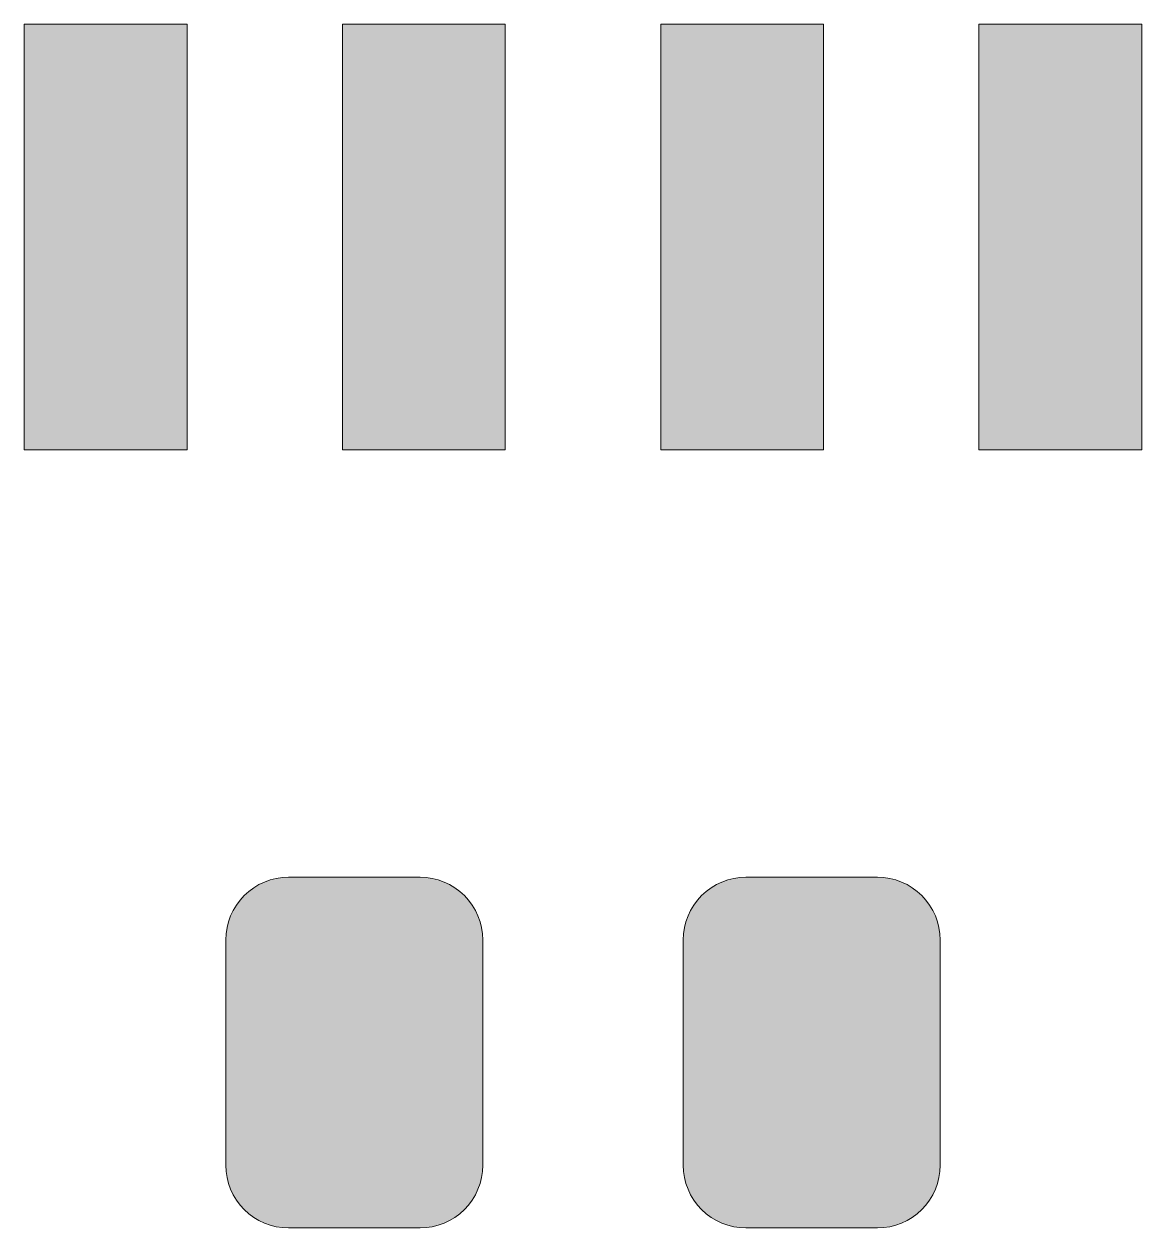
# Model space of a CAD drawing. Header units: millimetres. Extents: x 88.7 to 139.6, y 1.2 to 39.6.
# Drawn here: x 88.684 to 93.144, y 11.945 to 16.752 of the extents above; entities that cross this region are included whole.
import ezdxf

# ---------------------------------------------------------------- set-up
doc = ezdxf.new("R2010")
doc.units = ezdxf.units.MM
doc.header["$MEASUREMENT"] = 0
doc.layers.add('Camada 1', color=7, linetype='Continuous')

msp = doc.modelspace()

# ---------------------------------------------------------------- hatches: boundary and pattern name
at = {"layer": 'Camada 1', "true_color": 0x008400}
h = msp.add_hatch(color=96, dxfattribs=at)
edge = h.paths.add_edge_path()
edge.add_spline(control_points=[(89.3345, 16.7518), (89.3345, 16.7518), (89.3345, 15.0518), (89.3345, 15.0518), (89.3345, 15.0518), (88.6843, 15.0518), (88.6843, 15.0518), (88.6843, 15.0518), (88.6843, 16.7518), (88.6843, 16.7518), (88.6843, 16.7518), (89.3345, 16.7518), (89.3345, 16.7518)], knot_values=[0, 0, 0, 0, 0.25, 0.25, 0.25, 0.5, 0.5, 0.5, 0.75, 0.75, 0.75, 1, 1, 1, 1], degree=3, periodic=1)
h = msp.add_hatch(color=96, dxfattribs=at)
edge = h.paths.add_edge_path()
edge.add_spline(control_points=[(90.6045, 16.7518), (90.6045, 16.7518), (90.6045, 15.0518), (90.6045, 15.0518), (90.6045, 15.0518), (89.9543, 15.0518), (89.9543, 15.0518), (89.9543, 15.0518), (89.9543, 16.7518), (89.9543, 16.7518), (89.9543, 16.7518), (90.6045, 16.7518), (90.6045, 16.7518)], knot_values=[0, 0, 0, 0, 0.25, 0.25, 0.25, 0.5, 0.5, 0.5, 0.75, 0.75, 0.75, 1, 1, 1, 1], degree=3, periodic=1)
h = msp.add_hatch(color=96, dxfattribs=at)
edge = h.paths.add_edge_path()
edge.add_spline(control_points=[(91.8745, 16.7518), (91.8745, 16.7518), (91.8745, 15.0518), (91.8745, 15.0518), (91.8745, 15.0518), (91.2243, 15.0518), (91.2243, 15.0518), (91.2243, 15.0518), (91.2243, 16.7518), (91.2243, 16.7518), (91.2243, 16.7518), (91.8745, 16.7518), (91.8745, 16.7518)], knot_values=[0, 0, 0, 0, 0.25, 0.25, 0.25, 0.5, 0.5, 0.5, 0.75, 0.75, 0.75, 1, 1, 1, 1], degree=3, periodic=1)
h = msp.add_hatch(color=96, dxfattribs=at)
edge = h.paths.add_edge_path()
edge.add_spline(control_points=[(93.1445, 16.7518), (93.1445, 16.7518), (93.1445, 15.0518), (93.1445, 15.0518), (93.1445, 15.0518), (92.4943, 15.0518), (92.4943, 15.0518), (92.4943, 15.0518), (92.4943, 16.7518), (92.4943, 16.7518), (92.4943, 16.7518), (93.1445, 16.7518), (93.1445, 16.7518)], knot_values=[0, 0, 0, 0, 0.25, 0.25, 0.25, 0.5, 0.5, 0.5, 0.75, 0.75, 0.75, 1, 1, 1, 1], degree=3, periodic=1)
h = msp.add_hatch(color=96, dxfattribs=at)
edge = h.paths.add_edge_path()
edge.add_spline(control_points=[(90.2888, 13.3442), (90.2888, 13.3442), (90.3132, 13.3406), (90.3132, 13.3406), (90.3132, 13.3406), (90.3371, 13.3348), (90.3371, 13.3348), (90.3371, 13.3348), (90.3602, 13.3264), (90.3602, 13.3264), (90.3602, 13.3264), (90.3823, 13.316), (90.3823, 13.316), (90.3823, 13.316), (90.4034, 13.3033), (90.4034, 13.3033), (90.4034, 13.3033), (90.4229, 13.2885), (90.4229, 13.2885), (90.4229, 13.2885), (90.4412, 13.2723), (90.4412, 13.2723), (90.4412, 13.2723), (90.4577, 13.254), (90.4577, 13.254), (90.4577, 13.254), (90.4722, 13.2342), (90.4722, 13.2342), (90.4722, 13.2342), (90.4849, 13.2133), (90.4849, 13.2133), (90.4849, 13.2133), (90.4953, 13.191), (90.4953, 13.191), (90.4953, 13.191), (90.5037, 13.1679), (90.5037, 13.1679), (90.5037, 13.1679), (90.5095, 13.1443), (90.5095, 13.1443), (90.5095, 13.1443), (90.5131, 13.1199), (90.5131, 13.1199), (90.5131, 13.1199), (90.5144, 13.0955), (90.5144, 13.0955), (90.5144, 13.0955), (90.5144, 12.1953), (90.5144, 12.1953), (90.5144, 12.1953), (90.5131, 12.1709), (90.5131, 12.1709), (90.5131, 12.1709), (90.5095, 12.1465), (90.5095, 12.1465), (90.5095, 12.1465), (90.5037, 12.1229), (90.5037, 12.1229), (90.5037, 12.1229), (90.4953, 12.0998), (90.4953, 12.0998), (90.4953, 12.0998), (90.4849, 12.0775), (90.4849, 12.0775), (90.4849, 12.0775), (90.4722, 12.0566), (90.4722, 12.0566), (90.4722, 12.0566), (90.4577, 12.0368), (90.4577, 12.0368), (90.4577, 12.0368), (90.4412, 12.0185), (90.4412, 12.0185), (90.4412, 12.0185), (90.4229, 12.0023), (90.4229, 12.0023), (90.4229, 12.0023), (90.4034, 11.9875), (90.4034, 11.9875), (90.4034, 11.9875), (90.3823, 11.9748), (90.3823, 11.9748), (90.3823, 11.9748), (90.3602, 11.9644), (90.3602, 11.9644), (90.3602, 11.9644), (90.3371, 11.956), (90.3371, 11.956), (90.3371, 11.956), (90.3132, 11.9502), (90.3132, 11.9502), (90.3132, 11.9502), (90.2888, 11.9466), (90.2888, 11.9466), (90.2888, 11.9466), (90.2644, 11.9454), (90.2644, 11.9454), (90.2644, 11.9454), (89.7394, 11.9454), (89.7394, 11.9454), (89.7394, 11.9454), (89.715, 11.9466), (89.715, 11.9466), (89.715, 11.9466), (89.6906, 11.9502), (89.6906, 11.9502), (89.6906, 11.9502), (89.6668, 11.956), (89.6668, 11.956), (89.6668, 11.956), (89.6436, 11.9644), (89.6436, 11.9644), (89.6436, 11.9644), (89.6215, 11.9748), (89.6215, 11.9748), (89.6215, 11.9748), (89.6005, 11.9875), (89.6005, 11.9875), (89.6005, 11.9875), (89.5809, 12.0023), (89.5809, 12.0023), (89.5809, 12.0023), (89.5626, 12.0185), (89.5626, 12.0185), (89.5626, 12.0185), (89.5461, 12.0368), (89.5461, 12.0368), (89.5461, 12.0368), (89.5316, 12.0566), (89.5316, 12.0566), (89.5316, 12.0566), (89.5189, 12.0775), (89.5189, 12.0775), (89.5189, 12.0775), (89.5085, 12.0998), (89.5085, 12.0998), (89.5085, 12.0998), (89.5001, 12.1229), (89.5001, 12.1229), (89.5001, 12.1229), (89.4943, 12.1465), (89.4943, 12.1465), (89.4943, 12.1465), (89.4907, 12.1709), (89.4907, 12.1709), (89.4907, 12.1709), (89.4895, 12.1953), (89.4895, 12.1953), (89.4895, 12.1953), (89.4895, 13.0955), (89.4895, 13.0955), (89.4895, 13.0955), (89.4907, 13.1199), (89.4907, 13.1199), (89.4907, 13.1199), (89.4943, 13.1443), (89.4943, 13.1443), (89.4943, 13.1443), (89.5001, 13.1679), (89.5001, 13.1679), (89.5001, 13.1679), (89.5085, 13.191), (89.5085, 13.191), (89.5085, 13.191), (89.5189, 13.2133), (89.5189, 13.2133), (89.5189, 13.2133), (89.5316, 13.2342), (89.5316, 13.2342), (89.5316, 13.2342), (89.5461, 13.254), (89.5461, 13.254), (89.5461, 13.254), (89.5626, 13.2723), (89.5626, 13.2723), (89.5626, 13.2723), (89.5809, 13.2885), (89.5809, 13.2885), (89.5809, 13.2885), (89.6005, 13.3033), (89.6005, 13.3033), (89.6005, 13.3033), (89.6215, 13.316), (89.6215, 13.316), (89.6215, 13.316), (89.6436, 13.3264), (89.6436, 13.3264), (89.6436, 13.3264), (89.6668, 13.3348), (89.6668, 13.3348), (89.6668, 13.3348), (89.6906, 13.3406), (89.6906, 13.3406), (89.6906, 13.3406), (89.715, 13.3442), (89.715, 13.3442), (89.715, 13.3442), (89.7394, 13.3454), (89.7394, 13.3454), (89.7394, 13.3454), (90.2644, 13.3454), (90.2644, 13.3454), (90.2644, 13.3454), (90.2888, 13.3442), (90.2888, 13.3442)], knot_values=[0, 0, 0, 0, 0.014706, 0.014706, 0.014706, 0.029412, 0.029412, 0.029412, 0.044118, 0.044118, 0.044118, 0.058824, 0.058824, 0.058824, 0.073529, 0.073529, 0.073529, 0.088235, 0.088235, 0.088235, 0.102941, 0.102941, 0.102941, 0.117647, 0.117647, 0.117647, 0.132353, 0.132353, 0.132353, 0.147059, 0.147059, 0.147059, 0.161765, 0.161765, 0.161765, 0.176471, 0.176471, 0.176471, 0.191176, 0.191176, 0.191176, 0.205882, 0.205882, 0.205882, 0.220588, 0.220588, 0.220588, 0.235294, 0.235294, 0.235294, 0.25, 0.25, 0.25, 0.264706, 0.264706, 0.264706, 0.279412, 0.279412, 0.279412, 0.294118, 0.294118, 0.294118, 0.308824, 0.308824, 0.308824, 0.323529, 0.323529, 0.323529, 0.338235, 0.338235, 0.338235, 0.352941, 0.352941, 0.352941, 0.367647, 0.367647, 0.367647, 0.382353, 0.382353, 0.382353, 0.397059, 0.397059, 0.397059, 0.411765, 0.411765, 0.411765, 0.426471, 0.426471, 0.426471, 0.441176, 0.441176, 0.441176, 0.455882, 0.455882, 0.455882, 0.470588, 0.470588, 0.470588, 0.485294, 0.485294, 0.485294, 0.5, 0.5, 0.5, 0.514706, 0.514706, 0.514706, 0.529412, 0.529412, 0.529412, 0.544118, 0.544118, 0.544118, 0.558824, 0.558824, 0.558824, 0.573529, 0.573529, 0.573529, 0.588235, 0.588235, 0.588235, 0.602941, 0.602941, 0.602941, 0.617647, 0.617647, 0.617647, 0.632353, 0.632353, 0.632353, 0.647059, 0.647059, 0.647059, 0.661765, 0.661765, 0.661765, 0.676471, 0.676471, 0.676471, 0.691176, 0.691176, 0.691176, 0.705882, 0.705882, 0.705882, 0.720588, 0.720588, 0.720588, 0.735294, 0.735294, 0.735294, 0.75, 0.75, 0.75, 0.764706, 0.764706, 0.764706, 0.779412, 0.779412, 0.779412, 0.794118, 0.794118, 0.794118, 0.808824, 0.808824, 0.808824, 0.823529, 0.823529, 0.823529, 0.838235, 0.838235, 0.838235, 0.852941, 0.852941, 0.852941, 0.867647, 0.867647, 0.867647, 0.882353, 0.882353, 0.882353, 0.897059, 0.897059, 0.897059, 0.911765, 0.911765, 0.911765, 0.926471, 0.926471, 0.926471, 0.941176, 0.941176, 0.941176, 0.955882, 0.955882, 0.955882, 0.970588, 0.970588, 0.970588, 0.985294, 0.985294, 0.985294, 1, 1, 1, 1], degree=3, periodic=1)
h = msp.add_hatch(color=96, dxfattribs=at)
edge = h.paths.add_edge_path()
edge.add_spline(control_points=[(92.1138, 13.3442), (92.1138, 13.3442), (92.1382, 13.3406), (92.1382, 13.3406), (92.1382, 13.3406), (92.162, 13.3348), (92.162, 13.3348), (92.162, 13.3348), (92.1852, 13.3264), (92.1852, 13.3264), (92.1852, 13.3264), (92.2073, 13.316), (92.2073, 13.316), (92.2073, 13.316), (92.2283, 13.3033), (92.2283, 13.3033), (92.2283, 13.3033), (92.2479, 13.2885), (92.2479, 13.2885), (92.2479, 13.2885), (92.2662, 13.2723), (92.2662, 13.2723), (92.2662, 13.2723), (92.2827, 13.254), (92.2827, 13.254), (92.2827, 13.254), (92.2972, 13.2342), (92.2972, 13.2342), (92.2972, 13.2342), (92.3099, 13.2133), (92.3099, 13.2133), (92.3099, 13.2133), (92.3203, 13.191), (92.3203, 13.191), (92.3203, 13.191), (92.3287, 13.1679), (92.3287, 13.1679), (92.3287, 13.1679), (92.3345, 13.1443), (92.3345, 13.1443), (92.3345, 13.1443), (92.3381, 13.1199), (92.3381, 13.1199), (92.3381, 13.1199), (92.3393, 13.0955), (92.3393, 13.0955), (92.3393, 13.0955), (92.3393, 12.1953), (92.3393, 12.1953), (92.3393, 12.1953), (92.3381, 12.1709), (92.3381, 12.1709), (92.3381, 12.1709), (92.3345, 12.1465), (92.3345, 12.1465), (92.3345, 12.1465), (92.3287, 12.1229), (92.3287, 12.1229), (92.3287, 12.1229), (92.3203, 12.0998), (92.3203, 12.0998), (92.3203, 12.0998), (92.3099, 12.0775), (92.3099, 12.0775), (92.3099, 12.0775), (92.2972, 12.0566), (92.2972, 12.0566), (92.2972, 12.0566), (92.2827, 12.0368), (92.2827, 12.0368), (92.2827, 12.0368), (92.2662, 12.0185), (92.2662, 12.0185), (92.2662, 12.0185), (92.2479, 12.0023), (92.2479, 12.0023), (92.2479, 12.0023), (92.2283, 11.9875), (92.2283, 11.9875), (92.2283, 11.9875), (92.2073, 11.9748), (92.2073, 11.9748), (92.2073, 11.9748), (92.1852, 11.9644), (92.1852, 11.9644), (92.1852, 11.9644), (92.162, 11.956), (92.162, 11.956), (92.162, 11.956), (92.1382, 11.9502), (92.1382, 11.9502), (92.1382, 11.9502), (92.1138, 11.9466), (92.1138, 11.9466), (92.1138, 11.9466), (92.0894, 11.9454), (92.0894, 11.9454), (92.0894, 11.9454), (91.5644, 11.9454), (91.5644, 11.9454), (91.5644, 11.9454), (91.54, 11.9466), (91.54, 11.9466), (91.54, 11.9466), (91.5156, 11.9502), (91.5156, 11.9502), (91.5156, 11.9502), (91.4917, 11.956), (91.4917, 11.956), (91.4917, 11.956), (91.4686, 11.9644), (91.4686, 11.9644), (91.4686, 11.9644), (91.4465, 11.9748), (91.4465, 11.9748), (91.4465, 11.9748), (91.4254, 11.9875), (91.4254, 11.9875), (91.4254, 11.9875), (91.4059, 12.0023), (91.4059, 12.0023), (91.4059, 12.0023), (91.3876, 12.0185), (91.3876, 12.0185), (91.3876, 12.0185), (91.3711, 12.0368), (91.3711, 12.0368), (91.3711, 12.0368), (91.3566, 12.0566), (91.3566, 12.0566), (91.3566, 12.0566), (91.3439, 12.0775), (91.3439, 12.0775), (91.3439, 12.0775), (91.3335, 12.0998), (91.3335, 12.0998), (91.3335, 12.0998), (91.3251, 12.1229), (91.3251, 12.1229), (91.3251, 12.1229), (91.3193, 12.1465), (91.3193, 12.1465), (91.3193, 12.1465), (91.3157, 12.1709), (91.3157, 12.1709), (91.3157, 12.1709), (91.3145, 12.1953), (91.3145, 12.1953), (91.3145, 12.1953), (91.3145, 13.0955), (91.3145, 13.0955), (91.3145, 13.0955), (91.3157, 13.1199), (91.3157, 13.1199), (91.3157, 13.1199), (91.3193, 13.1443), (91.3193, 13.1443), (91.3193, 13.1443), (91.3251, 13.1679), (91.3251, 13.1679), (91.3251, 13.1679), (91.3335, 13.191), (91.3335, 13.191), (91.3335, 13.191), (91.3439, 13.2133), (91.3439, 13.2133), (91.3439, 13.2133), (91.3566, 13.2342), (91.3566, 13.2342), (91.3566, 13.2342), (91.3711, 13.254), (91.3711, 13.254), (91.3711, 13.254), (91.3876, 13.2723), (91.3876, 13.2723), (91.3876, 13.2723), (91.4059, 13.2885), (91.4059, 13.2885), (91.4059, 13.2885), (91.4254, 13.3033), (91.4254, 13.3033), (91.4254, 13.3033), (91.4465, 13.316), (91.4465, 13.316), (91.4465, 13.316), (91.4686, 13.3264), (91.4686, 13.3264), (91.4686, 13.3264), (91.4917, 13.3348), (91.4917, 13.3348), (91.4917, 13.3348), (91.5156, 13.3406), (91.5156, 13.3406), (91.5156, 13.3406), (91.54, 13.3442), (91.54, 13.3442), (91.54, 13.3442), (91.5644, 13.3454), (91.5644, 13.3454), (91.5644, 13.3454), (92.0894, 13.3454), (92.0894, 13.3454), (92.0894, 13.3454), (92.1138, 13.3442), (92.1138, 13.3442)], knot_values=[0, 0, 0, 0, 0.014706, 0.014706, 0.014706, 0.029412, 0.029412, 0.029412, 0.044118, 0.044118, 0.044118, 0.058824, 0.058824, 0.058824, 0.073529, 0.073529, 0.073529, 0.088235, 0.088235, 0.088235, 0.102941, 0.102941, 0.102941, 0.117647, 0.117647, 0.117647, 0.132353, 0.132353, 0.132353, 0.147059, 0.147059, 0.147059, 0.161765, 0.161765, 0.161765, 0.176471, 0.176471, 0.176471, 0.191176, 0.191176, 0.191176, 0.205882, 0.205882, 0.205882, 0.220588, 0.220588, 0.220588, 0.235294, 0.235294, 0.235294, 0.25, 0.25, 0.25, 0.264706, 0.264706, 0.264706, 0.279412, 0.279412, 0.279412, 0.294118, 0.294118, 0.294118, 0.308824, 0.308824, 0.308824, 0.323529, 0.323529, 0.323529, 0.338235, 0.338235, 0.338235, 0.352941, 0.352941, 0.352941, 0.367647, 0.367647, 0.367647, 0.382353, 0.382353, 0.382353, 0.397059, 0.397059, 0.397059, 0.411765, 0.411765, 0.411765, 0.426471, 0.426471, 0.426471, 0.441176, 0.441176, 0.441176, 0.455882, 0.455882, 0.455882, 0.470588, 0.470588, 0.470588, 0.485294, 0.485294, 0.485294, 0.5, 0.5, 0.5, 0.514706, 0.514706, 0.514706, 0.529412, 0.529412, 0.529412, 0.544118, 0.544118, 0.544118, 0.558824, 0.558824, 0.558824, 0.573529, 0.573529, 0.573529, 0.588235, 0.588235, 0.588235, 0.602941, 0.602941, 0.602941, 0.617647, 0.617647, 0.617647, 0.632353, 0.632353, 0.632353, 0.647059, 0.647059, 0.647059, 0.661765, 0.661765, 0.661765, 0.676471, 0.676471, 0.676471, 0.691176, 0.691176, 0.691176, 0.705882, 0.705882, 0.705882, 0.720588, 0.720588, 0.720588, 0.735294, 0.735294, 0.735294, 0.75, 0.75, 0.75, 0.764706, 0.764706, 0.764706, 0.779412, 0.779412, 0.779412, 0.794118, 0.794118, 0.794118, 0.808824, 0.808824, 0.808824, 0.823529, 0.823529, 0.823529, 0.838235, 0.838235, 0.838235, 0.852941, 0.852941, 0.852941, 0.867647, 0.867647, 0.867647, 0.882353, 0.882353, 0.882353, 0.897059, 0.897059, 0.897059, 0.911765, 0.911765, 0.911765, 0.926471, 0.926471, 0.926471, 0.941176, 0.941176, 0.941176, 0.955882, 0.955882, 0.955882, 0.970588, 0.970588, 0.970588, 0.985294, 0.985294, 0.985294, 1, 1, 1, 1], degree=3, periodic=1)

# ---------------------------------------------------------------- linework, layer by layer
at = {"layer": 'Camada 1', "color": 96, "lineweight": 0}
for points, knots in [([(89.3345, 16.7518), (89.3345, 16.7518), (89.3345, 15.0518), (89.3345, 15.0518), (89.3345, 15.0518), (88.6843, 15.0518), (88.6843, 15.0518), (88.6843, 15.0518), (88.6843, 16.7518), (88.6843, 16.7518), (88.6843, 16.7518), (89.3345, 16.7518), (89.3345, 16.7518)], [0, 0, 0, 0, 0.25, 0.25, 0.25, 0.5, 0.5, 0.5, 0.75, 0.75, 0.75, 1, 1, 1, 1]), ([(90.6045, 16.7518), (90.6045, 16.7518), (90.6045, 15.0518), (90.6045, 15.0518), (90.6045, 15.0518), (89.9543, 15.0518), (89.9543, 15.0518), (89.9543, 15.0518), (89.9543, 16.7518), (89.9543, 16.7518), (89.9543, 16.7518), (90.6045, 16.7518), (90.6045, 16.7518)], [0, 0, 0, 0, 0.25, 0.25, 0.25, 0.5, 0.5, 0.5, 0.75, 0.75, 0.75, 1, 1, 1, 1]), ([(91.8745, 16.7518), (91.8745, 16.7518), (91.8745, 15.0518), (91.8745, 15.0518), (91.8745, 15.0518), (91.2243, 15.0518), (91.2243, 15.0518), (91.2243, 15.0518), (91.2243, 16.7518), (91.2243, 16.7518), (91.2243, 16.7518), (91.8745, 16.7518), (91.8745, 16.7518)], [0, 0, 0, 0, 0.25, 0.25, 0.25, 0.5, 0.5, 0.5, 0.75, 0.75, 0.75, 1, 1, 1, 1]), ([(93.1445, 16.7518), (93.1445, 16.7518), (93.1445, 15.0518), (93.1445, 15.0518), (93.1445, 15.0518), (92.4943, 15.0518), (92.4943, 15.0518), (92.4943, 15.0518), (92.4943, 16.7518), (92.4943, 16.7518), (92.4943, 16.7518), (93.1445, 16.7518), (93.1445, 16.7518)], [0, 0, 0, 0, 0.25, 0.25, 0.25, 0.5, 0.5, 0.5, 0.75, 0.75, 0.75, 1, 1, 1, 1]), ([(90.2888, 13.3442), (90.2888, 13.3442), (90.3132, 13.3406), (90.3132, 13.3406), (90.3132, 13.3406), (90.3371, 13.3348), (90.3371, 13.3348), (90.3371, 13.3348), (90.3602, 13.3264), (90.3602, 13.3264), (90.3602, 13.3264), (90.3823, 13.316), (90.3823, 13.316), (90.3823, 13.316), (90.4034, 13.3033), (90.4034, 13.3033), (90.4034, 13.3033), (90.4229, 13.2885), (90.4229, 13.2885), (90.4229, 13.2885), (90.4412, 13.2723), (90.4412, 13.2723), (90.4412, 13.2723), (90.4577, 13.254), (90.4577, 13.254), (90.4577, 13.254), (90.4722, 13.2342), (90.4722, 13.2342), (90.4722, 13.2342), (90.4849, 13.2133), (90.4849, 13.2133), (90.4849, 13.2133), (90.4953, 13.191), (90.4953, 13.191), (90.4953, 13.191), (90.5037, 13.1679), (90.5037, 13.1679), (90.5037, 13.1679), (90.5095, 13.1443), (90.5095, 13.1443), (90.5095, 13.1443), (90.5131, 13.1199), (90.5131, 13.1199), (90.5131, 13.1199), (90.5144, 13.0955), (90.5144, 13.0955), (90.5144, 13.0955), (90.5144, 12.1953), (90.5144, 12.1953), (90.5144, 12.1953), (90.5131, 12.1709), (90.5131, 12.1709), (90.5131, 12.1709), (90.5095, 12.1465), (90.5095, 12.1465), (90.5095, 12.1465), (90.5037, 12.1229), (90.5037, 12.1229), (90.5037, 12.1229), (90.4953, 12.0998), (90.4953, 12.0998), (90.4953, 12.0998), (90.4849, 12.0775), (90.4849, 12.0775), (90.4849, 12.0775), (90.4722, 12.0566), (90.4722, 12.0566), (90.4722, 12.0566), (90.4577, 12.0368), (90.4577, 12.0368), (90.4577, 12.0368), (90.4412, 12.0185), (90.4412, 12.0185), (90.4412, 12.0185), (90.4229, 12.0023), (90.4229, 12.0023), (90.4229, 12.0023), (90.4034, 11.9875), (90.4034, 11.9875), (90.4034, 11.9875), (90.3823, 11.9748), (90.3823, 11.9748), (90.3823, 11.9748), (90.3602, 11.9644), (90.3602, 11.9644), (90.3602, 11.9644), (90.3371, 11.956), (90.3371, 11.956), (90.3371, 11.956), (90.3132, 11.9502), (90.3132, 11.9502), (90.3132, 11.9502), (90.2888, 11.9466), (90.2888, 11.9466), (90.2888, 11.9466), (90.2644, 11.9454), (90.2644, 11.9454), (90.2644, 11.9454), (89.7394, 11.9454), (89.7394, 11.9454), (89.7394, 11.9454), (89.715, 11.9466), (89.715, 11.9466), (89.715, 11.9466), (89.6906, 11.9502), (89.6906, 11.9502), (89.6906, 11.9502), (89.6668, 11.956), (89.6668, 11.956), (89.6668, 11.956), (89.6436, 11.9644), (89.6436, 11.9644), (89.6436, 11.9644), (89.6215, 11.9748), (89.6215, 11.9748), (89.6215, 11.9748), (89.6005, 11.9875), (89.6005, 11.9875), (89.6005, 11.9875), (89.5809, 12.0023), (89.5809, 12.0023), (89.5809, 12.0023), (89.5626, 12.0185), (89.5626, 12.0185), (89.5626, 12.0185), (89.5461, 12.0368), (89.5461, 12.0368), (89.5461, 12.0368), (89.5316, 12.0566), (89.5316, 12.0566), (89.5316, 12.0566), (89.5189, 12.0775), (89.5189, 12.0775), (89.5189, 12.0775), (89.5085, 12.0998), (89.5085, 12.0998), (89.5085, 12.0998), (89.5001, 12.1229), (89.5001, 12.1229), (89.5001, 12.1229), (89.4943, 12.1465), (89.4943, 12.1465), (89.4943, 12.1465), (89.4907, 12.1709), (89.4907, 12.1709), (89.4907, 12.1709), (89.4895, 12.1953), (89.4895, 12.1953), (89.4895, 12.1953), (89.4895, 13.0955), (89.4895, 13.0955), (89.4895, 13.0955), (89.4907, 13.1199), (89.4907, 13.1199), (89.4907, 13.1199), (89.4943, 13.1443), (89.4943, 13.1443), (89.4943, 13.1443), (89.5001, 13.1679), (89.5001, 13.1679), (89.5001, 13.1679), (89.5085, 13.191), (89.5085, 13.191), (89.5085, 13.191), (89.5189, 13.2133), (89.5189, 13.2133), (89.5189, 13.2133), (89.5316, 13.2342), (89.5316, 13.2342), (89.5316, 13.2342), (89.5461, 13.254), (89.5461, 13.254), (89.5461, 13.254), (89.5626, 13.2723), (89.5626, 13.2723), (89.5626, 13.2723), (89.5809, 13.2885), (89.5809, 13.2885), (89.5809, 13.2885), (89.6005, 13.3033), (89.6005, 13.3033), (89.6005, 13.3033), (89.6215, 13.316), (89.6215, 13.316), (89.6215, 13.316), (89.6436, 13.3264), (89.6436, 13.3264), (89.6436, 13.3264), (89.6668, 13.3348), (89.6668, 13.3348), (89.6668, 13.3348), (89.6906, 13.3406), (89.6906, 13.3406), (89.6906, 13.3406), (89.715, 13.3442), (89.715, 13.3442), (89.715, 13.3442), (89.7394, 13.3454), (89.7394, 13.3454), (89.7394, 13.3454), (90.2644, 13.3454), (90.2644, 13.3454), (90.2644, 13.3454), (90.2888, 13.3442), (90.2888, 13.3442)], [0, 0, 0, 0, 0.014706, 0.014706, 0.014706, 0.029412, 0.029412, 0.029412, 0.044118, 0.044118, 0.044118, 0.058824, 0.058824, 0.058824, 0.073529, 0.073529, 0.073529, 0.088235, 0.088235, 0.088235, 0.102941, 0.102941, 0.102941, 0.117647, 0.117647, 0.117647, 0.132353, 0.132353, 0.132353, 0.147059, 0.147059, 0.147059, 0.161765, 0.161765, 0.161765, 0.176471, 0.176471, 0.176471, 0.191176, 0.191176, 0.191176, 0.205882, 0.205882, 0.205882, 0.220588, 0.220588, 0.220588, 0.235294, 0.235294, 0.235294, 0.25, 0.25, 0.25, 0.264706, 0.264706, 0.264706, 0.279412, 0.279412, 0.279412, 0.294118, 0.294118, 0.294118, 0.308824, 0.308824, 0.308824, 0.323529, 0.323529, 0.323529, 0.338235, 0.338235, 0.338235, 0.352941, 0.352941, 0.352941, 0.367647, 0.367647, 0.367647, 0.382353, 0.382353, 0.382353, 0.397059, 0.397059, 0.397059, 0.411765, 0.411765, 0.411765, 0.426471, 0.426471, 0.426471, 0.441176, 0.441176, 0.441176, 0.455882, 0.455882, 0.455882, 0.470588, 0.470588, 0.470588, 0.485294, 0.485294, 0.485294, 0.5, 0.5, 0.5, 0.514706, 0.514706, 0.514706, 0.529412, 0.529412, 0.529412, 0.544118, 0.544118, 0.544118, 0.558824, 0.558824, 0.558824, 0.573529, 0.573529, 0.573529, 0.588235, 0.588235, 0.588235, 0.602941, 0.602941, 0.602941, 0.617647, 0.617647, 0.617647, 0.632353, 0.632353, 0.632353, 0.647059, 0.647059, 0.647059, 0.661765, 0.661765, 0.661765, 0.676471, 0.676471, 0.676471, 0.691176, 0.691176, 0.691176, 0.705882, 0.705882, 0.705882, 0.720588, 0.720588, 0.720588, 0.735294, 0.735294, 0.735294, 0.75, 0.75, 0.75, 0.764706, 0.764706, 0.764706, 0.779412, 0.779412, 0.779412, 0.794118, 0.794118, 0.794118, 0.808824, 0.808824, 0.808824, 0.823529, 0.823529, 0.823529, 0.838235, 0.838235, 0.838235, 0.852941, 0.852941, 0.852941, 0.867647, 0.867647, 0.867647, 0.882353, 0.882353, 0.882353, 0.897059, 0.897059, 0.897059, 0.911765, 0.911765, 0.911765, 0.926471, 0.926471, 0.926471, 0.941176, 0.941176, 0.941176, 0.955882, 0.955882, 0.955882, 0.970588, 0.970588, 0.970588, 0.985294, 0.985294, 0.985294, 1, 1, 1, 1]), ([(92.1138, 13.3442), (92.1138, 13.3442), (92.1382, 13.3406), (92.1382, 13.3406), (92.1382, 13.3406), (92.162, 13.3348), (92.162, 13.3348), (92.162, 13.3348), (92.1852, 13.3264), (92.1852, 13.3264), (92.1852, 13.3264), (92.2073, 13.316), (92.2073, 13.316), (92.2073, 13.316), (92.2283, 13.3033), (92.2283, 13.3033), (92.2283, 13.3033), (92.2479, 13.2885), (92.2479, 13.2885), (92.2479, 13.2885), (92.2662, 13.2723), (92.2662, 13.2723), (92.2662, 13.2723), (92.2827, 13.254), (92.2827, 13.254), (92.2827, 13.254), (92.2972, 13.2342), (92.2972, 13.2342), (92.2972, 13.2342), (92.3099, 13.2133), (92.3099, 13.2133), (92.3099, 13.2133), (92.3203, 13.191), (92.3203, 13.191), (92.3203, 13.191), (92.3287, 13.1679), (92.3287, 13.1679), (92.3287, 13.1679), (92.3345, 13.1443), (92.3345, 13.1443), (92.3345, 13.1443), (92.3381, 13.1199), (92.3381, 13.1199), (92.3381, 13.1199), (92.3393, 13.0955), (92.3393, 13.0955), (92.3393, 13.0955), (92.3393, 12.1953), (92.3393, 12.1953), (92.3393, 12.1953), (92.3381, 12.1709), (92.3381, 12.1709), (92.3381, 12.1709), (92.3345, 12.1465), (92.3345, 12.1465), (92.3345, 12.1465), (92.3287, 12.1229), (92.3287, 12.1229), (92.3287, 12.1229), (92.3203, 12.0998), (92.3203, 12.0998), (92.3203, 12.0998), (92.3099, 12.0775), (92.3099, 12.0775), (92.3099, 12.0775), (92.2972, 12.0566), (92.2972, 12.0566), (92.2972, 12.0566), (92.2827, 12.0368), (92.2827, 12.0368), (92.2827, 12.0368), (92.2662, 12.0185), (92.2662, 12.0185), (92.2662, 12.0185), (92.2479, 12.0023), (92.2479, 12.0023), (92.2479, 12.0023), (92.2283, 11.9875), (92.2283, 11.9875), (92.2283, 11.9875), (92.2073, 11.9748), (92.2073, 11.9748), (92.2073, 11.9748), (92.1852, 11.9644), (92.1852, 11.9644), (92.1852, 11.9644), (92.162, 11.956), (92.162, 11.956), (92.162, 11.956), (92.1382, 11.9502), (92.1382, 11.9502), (92.1382, 11.9502), (92.1138, 11.9466), (92.1138, 11.9466), (92.1138, 11.9466), (92.0894, 11.9454), (92.0894, 11.9454), (92.0894, 11.9454), (91.5644, 11.9454), (91.5644, 11.9454), (91.5644, 11.9454), (91.54, 11.9466), (91.54, 11.9466), (91.54, 11.9466), (91.5156, 11.9502), (91.5156, 11.9502), (91.5156, 11.9502), (91.4917, 11.956), (91.4917, 11.956), (91.4917, 11.956), (91.4686, 11.9644), (91.4686, 11.9644), (91.4686, 11.9644), (91.4465, 11.9748), (91.4465, 11.9748), (91.4465, 11.9748), (91.4254, 11.9875), (91.4254, 11.9875), (91.4254, 11.9875), (91.4059, 12.0023), (91.4059, 12.0023), (91.4059, 12.0023), (91.3876, 12.0185), (91.3876, 12.0185), (91.3876, 12.0185), (91.3711, 12.0368), (91.3711, 12.0368), (91.3711, 12.0368), (91.3566, 12.0566), (91.3566, 12.0566), (91.3566, 12.0566), (91.3439, 12.0775), (91.3439, 12.0775), (91.3439, 12.0775), (91.3335, 12.0998), (91.3335, 12.0998), (91.3335, 12.0998), (91.3251, 12.1229), (91.3251, 12.1229), (91.3251, 12.1229), (91.3193, 12.1465), (91.3193, 12.1465), (91.3193, 12.1465), (91.3157, 12.1709), (91.3157, 12.1709), (91.3157, 12.1709), (91.3145, 12.1953), (91.3145, 12.1953), (91.3145, 12.1953), (91.3145, 13.0955), (91.3145, 13.0955), (91.3145, 13.0955), (91.3157, 13.1199), (91.3157, 13.1199), (91.3157, 13.1199), (91.3193, 13.1443), (91.3193, 13.1443), (91.3193, 13.1443), (91.3251, 13.1679), (91.3251, 13.1679), (91.3251, 13.1679), (91.3335, 13.191), (91.3335, 13.191), (91.3335, 13.191), (91.3439, 13.2133), (91.3439, 13.2133), (91.3439, 13.2133), (91.3566, 13.2342), (91.3566, 13.2342), (91.3566, 13.2342), (91.3711, 13.254), (91.3711, 13.254), (91.3711, 13.254), (91.3876, 13.2723), (91.3876, 13.2723), (91.3876, 13.2723), (91.4059, 13.2885), (91.4059, 13.2885), (91.4059, 13.2885), (91.4254, 13.3033), (91.4254, 13.3033), (91.4254, 13.3033), (91.4465, 13.316), (91.4465, 13.316), (91.4465, 13.316), (91.4686, 13.3264), (91.4686, 13.3264), (91.4686, 13.3264), (91.4917, 13.3348), (91.4917, 13.3348), (91.4917, 13.3348), (91.5156, 13.3406), (91.5156, 13.3406), (91.5156, 13.3406), (91.54, 13.3442), (91.54, 13.3442), (91.54, 13.3442), (91.5644, 13.3454), (91.5644, 13.3454), (91.5644, 13.3454), (92.0894, 13.3454), (92.0894, 13.3454), (92.0894, 13.3454), (92.1138, 13.3442), (92.1138, 13.3442)], [0, 0, 0, 0, 0.014706, 0.014706, 0.014706, 0.029412, 0.029412, 0.029412, 0.044118, 0.044118, 0.044118, 0.058824, 0.058824, 0.058824, 0.073529, 0.073529, 0.073529, 0.088235, 0.088235, 0.088235, 0.102941, 0.102941, 0.102941, 0.117647, 0.117647, 0.117647, 0.132353, 0.132353, 0.132353, 0.147059, 0.147059, 0.147059, 0.161765, 0.161765, 0.161765, 0.176471, 0.176471, 0.176471, 0.191176, 0.191176, 0.191176, 0.205882, 0.205882, 0.205882, 0.220588, 0.220588, 0.220588, 0.235294, 0.235294, 0.235294, 0.25, 0.25, 0.25, 0.264706, 0.264706, 0.264706, 0.279412, 0.279412, 0.279412, 0.294118, 0.294118, 0.294118, 0.308824, 0.308824, 0.308824, 0.323529, 0.323529, 0.323529, 0.338235, 0.338235, 0.338235, 0.352941, 0.352941, 0.352941, 0.367647, 0.367647, 0.367647, 0.382353, 0.382353, 0.382353, 0.397059, 0.397059, 0.397059, 0.411765, 0.411765, 0.411765, 0.426471, 0.426471, 0.426471, 0.441176, 0.441176, 0.441176, 0.455882, 0.455882, 0.455882, 0.470588, 0.470588, 0.470588, 0.485294, 0.485294, 0.485294, 0.5, 0.5, 0.5, 0.514706, 0.514706, 0.514706, 0.529412, 0.529412, 0.529412, 0.544118, 0.544118, 0.544118, 0.558824, 0.558824, 0.558824, 0.573529, 0.573529, 0.573529, 0.588235, 0.588235, 0.588235, 0.602941, 0.602941, 0.602941, 0.617647, 0.617647, 0.617647, 0.632353, 0.632353, 0.632353, 0.647059, 0.647059, 0.647059, 0.661765, 0.661765, 0.661765, 0.676471, 0.676471, 0.676471, 0.691176, 0.691176, 0.691176, 0.705882, 0.705882, 0.705882, 0.720588, 0.720588, 0.720588, 0.735294, 0.735294, 0.735294, 0.75, 0.75, 0.75, 0.764706, 0.764706, 0.764706, 0.779412, 0.779412, 0.779412, 0.794118, 0.794118, 0.794118, 0.808824, 0.808824, 0.808824, 0.823529, 0.823529, 0.823529, 0.838235, 0.838235, 0.838235, 0.852941, 0.852941, 0.852941, 0.867647, 0.867647, 0.867647, 0.882353, 0.882353, 0.882353, 0.897059, 0.897059, 0.897059, 0.911765, 0.911765, 0.911765, 0.926471, 0.926471, 0.926471, 0.941176, 0.941176, 0.941176, 0.955882, 0.955882, 0.955882, 0.970588, 0.970588, 0.970588, 0.985294, 0.985294, 0.985294, 1, 1, 1, 1])]:
    msp.add_open_spline(points, degree=3, knots=knots, dxfattribs=at)

doc.saveas('drawing.dxf')
